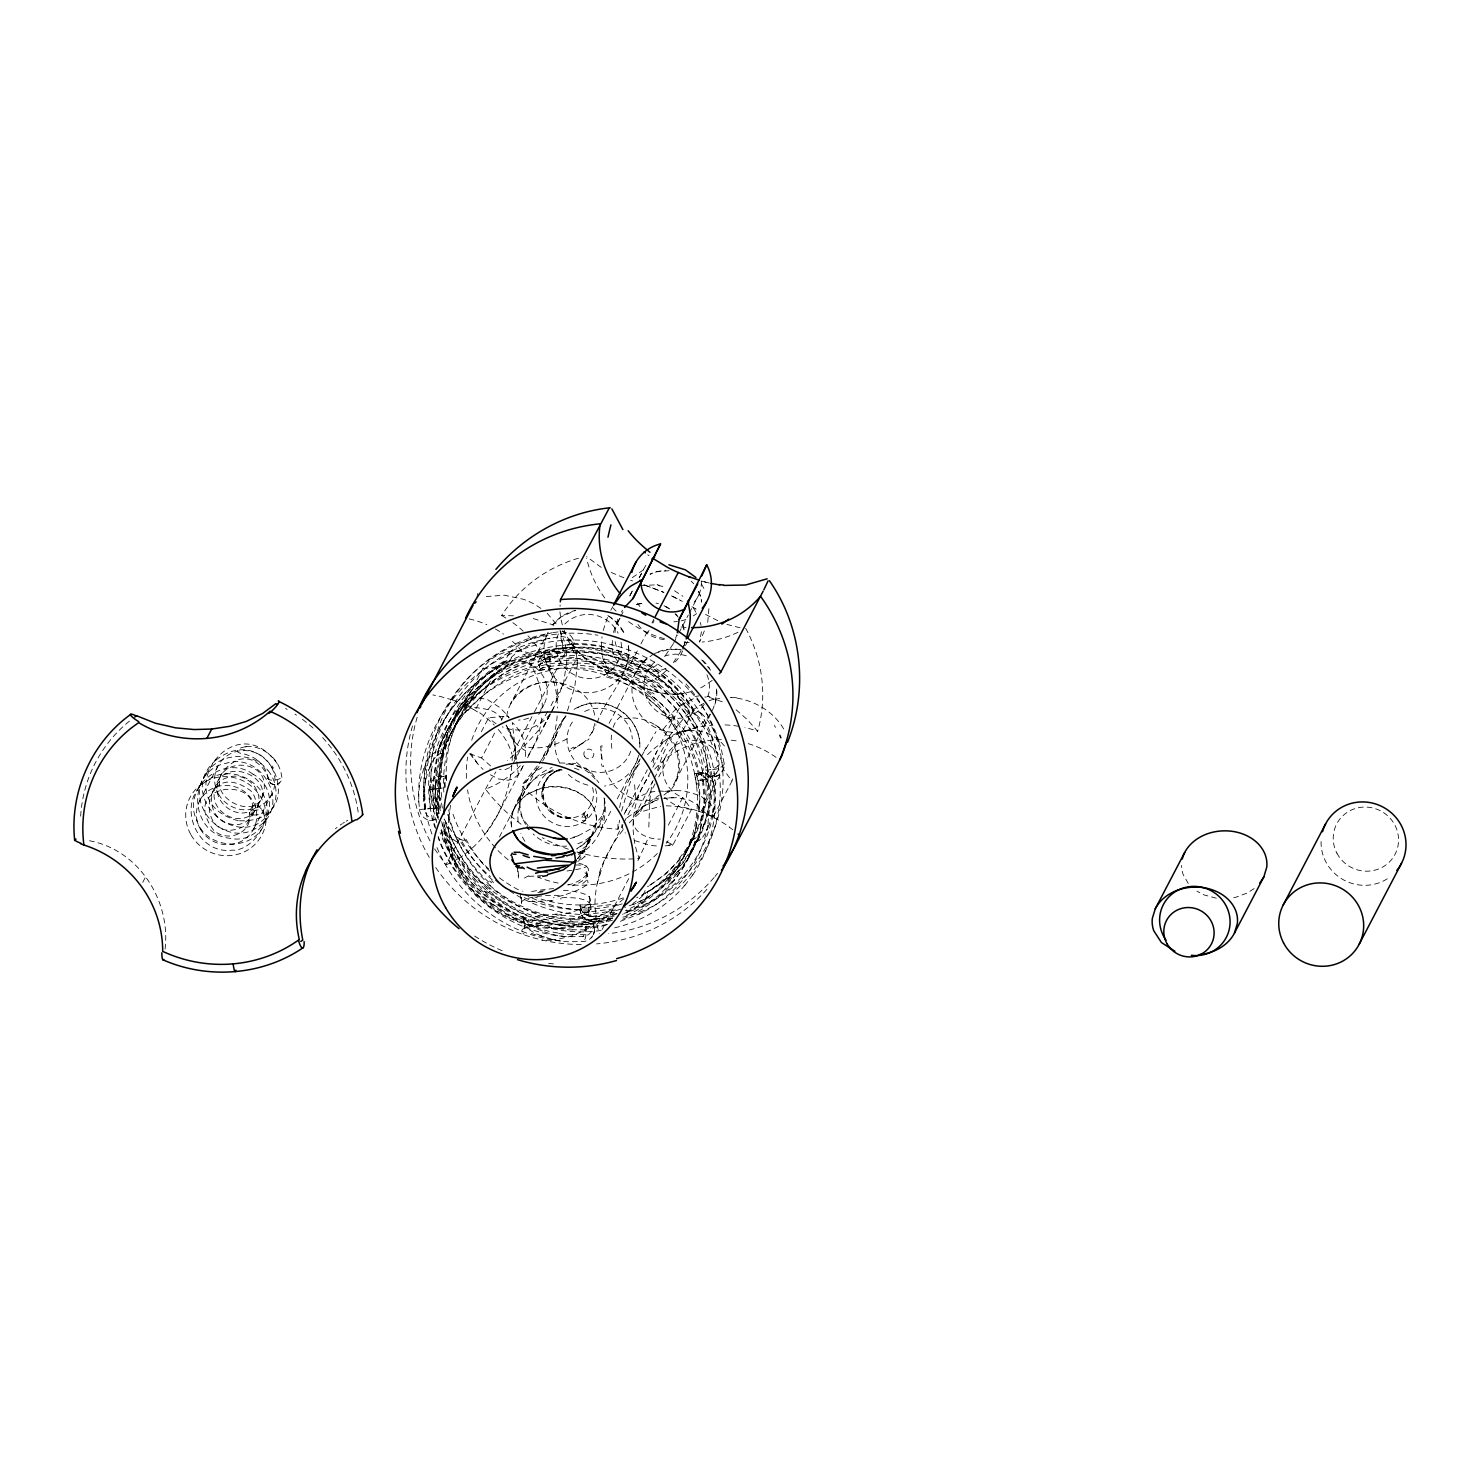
<?xml version="1.0" encoding="UTF-8"?>
<svg xmlns="http://www.w3.org/2000/svg" width="1480" height="1480" viewBox="0 0 1480 1480"><rect width="100%" height="100%" fill="white"/><g stroke="black" fill="none" stroke-linecap="round" stroke-linejoin="round"><path stroke-width="0.75" stroke-dasharray="5 3.75" d="M439.19 813.593L435.712 795.944L435.398 784.271M424.779 794.686L425.334 809.079L428.238 808.838M590.465 836.515L588.985 841.269M436.693 822.566L431.957 803.973L429.921 786.861M432.752 789.321L433.992 820.013A11.748 1.832 80 0 1 433.899 820.346M612.554 640.47C607.929 666.999 641.691 682.576 659.229 662.374M600.621 746.142L602.582 763.051M648.832 827.061L649.72 800.569L652.273 781.329M701.446 631.757L699.559 642.061L705.479 628.371M512.173 760.554L512.339 754.19L532.541 715.524M566.637 662.374L563.788 681.836L555.592 703.851M617.012 913.419C605.875 915.528 582.528 922.891 580.012 905.538A12.173 2.535 -6.7 0 0 588.06 907.351L612.591 904.428M699.134 804.972L695.748 827.69M165.057 949.142C171.033 899.785 137.474 848.04 86.895 840.326M673.604 797.516L663.817 798.349L677.045 797.627L689.18 800.07L697.154 804.602L701.483 810.688L713.157 816.997L713.138 809.486M436.23 770.618L435.194 793.391L437.729 815.887M433.214 781.033L438.117 754.153A142.672 142.413 66.9 0 1 462.704 705.609L464.406 703.407M511.821 765.66C509.712 789.136 501.461 812.168 487.493 831.205M538.572 662.559L538.739 661.449M539.534 667.184L539.701 666.111M593.443 926.351L593.443 922.762M594.405 930.976L593.388 934.639M436.545 819.865A12.173 11.785 27.6 0 1 424.446 809.042L423.872 794.705A89.392 86.543 27.6 0 1 425.648 780.071C435.379 646.557 622.137 596.292 694.212 710.4A6.623 6.42 27.6 0 1 697.357 711.177L700.91 713.416M430.588 779.831C439.116 652.07 622.173 602.878 690.18 712.676A2.812 2.72 27.6 0 0 689.125 713.009M434.158 819.587L435.194 819.772M594.868 723.424L592.481 731.657L587.615 738.798M708.087 823.805C708.143 809.375 718.244 774.891 695.045 773.411M506.66 716.302L507.548 711.529A40.681 34.151 -16.5 0 1 551.763 681.762M537.259 765.974L521.423 785.566A141.913 137.399 27.6 0 0 618.029 829.207L619.62 820.179M644.688 911.236C676.138 894.697 699.763 863.876 707.052 829.059M706.848 830.151L708.291 822.713M613.46 632.423L618.122 618.159M450.586 805.231L448.292 819.587L448.496 817.145L448.385 831.871L453.046 856.051L450.956 849.095L451.641 851.315M712.361 814L709.105 825.1M441.059 777.648L441.318 776.463M425.815 779.312L428.793 769.341M603.174 630.535L608.021 615.902M621.563 811.17L629.462 784.308L640.174 758.833M707.736 622.359L709.16 605.265M597.18 883.764L603.618 862.618L622.858 824.582M700.262 828.985L703.832 804.621A142.672 128.446 15.3 0 0 703.981 797.11L702.686 782.735M647.278 840.196L636.752 863.303M442.65 755.429L437.969 780.626A138.177 137.215 86.7 0 0 437.525 794.705M417.194 717.19C404.817 758.833 410.145 805.287 431.272 843.212M599.937 872.978L597.772 881.026A107.189 90.354 63.6 0 0 594.942 906.537L596.237 920.634A75.887 63.955 63.6 0 0 599.326 933.491M682.946 649.48L684.833 643.023M593.628 934.047L594.239 932.03M562.123 770.062A35.483 34.355 27.6 0 0 546.046 773.393C526.307 779.202 515.854 799.885 511.285 818.329A28.139 27.232 27.6 0 0 511.821 827.542M511.858 815.11C515.317 800.995 528.601 791.504 542.198 788.359A53.261 51.578 27.6 0 1 557.664 787.009C571.965 787.823 586.894 794.816 593.591 808.024M676.785 634.791L675.676 638.084M520.442 797.35L521.866 793.539L512.783 811.391M638.768 755.226L636.345 762.404L616.235 800.846M588.152 841.251L590.243 836.163M588.096 841.454L584.6 849.835L585.673 847.726M567.469 710.807L574.832 686.387L577.311 664.909M423.872 768.379L420.616 779.479A92.574 89.633 27.6 0 0 418.785 794.63L418.748 800.662M704.184 824.12L707.329 813.39A89.392 86.543 27.6 0 0 709.087 798.756L708.532 784.418A12.173 11.785 27.6 0 0 695.156 773.652A12.173 1.684 85 0 1 697.616 780.293L696.525 785.455L694.601 773.707M439.745 746.327L447.774 729.326M712.398 710.418L715.432 702.63L716.653 688.995M685 642.227L684.482 643.541M215.988 759.999C172.161 797.424 244.94 858.918 272.616 807.895M565.452 715.876L554.686 738.446L541.199 760.387M529.562 784.529C520.368 795.796 515.891 811.04 518.666 825.415M576.774 848.651C593.48 838.846 606.282 818.163 604.099 798.534M578.458 854.608C598.42 844.451 608.539 820.216 604.358 798.627M253.117 774.244C224.165 752.969 181.133 787.563 196.71 820.346C206.96 852.221 259.333 852.202 266.067 818.163C274.632 786.121 231.972 760.554 206.682 780.996C175.158 801.013 195.416 855.107 232.175 850.149C251.452 851.851 277.315 817.478 257.021 805.379C250.879 804.547 248.085 813.001 249.787 816.331C250.194 834.073 226.773 842.509 213.583 830.243C174.696 777.648 279.554 775.298 245.921 825.359C194.361 852.961 198.32 753.098 250.508 790.598C264.161 804.935 249.621 829.633 229.715 823.824C207.311 820.105 204.406 783.438 227.735 777.555C248.436 769.693 267.529 796.037 255.041 810.466C242.85 828.19 211.585 814.74 214.212 792.577C218.689 750.823 283.957 778.61 255.356 807.654C239.039 823.195 209.772 801.975 218.541 780.608C224.775 759.074 258.704 761.09 263.884 780.478C271.118 835.978 182.854 790.838 236.856 760.128C254.32 754.338 266.141 768.657 270.341 783.087C273.023 785.344 277.352 785.159 279.794 782.624M272.505 808.135C278.721 796.074 276.557 780.626 267.861 770.34M435.805 783.087L436.341 781.958M673.215 643.911L663.928 657.768M689.051 856.865L683.205 867.484M696.932 841.805L699.855 836.126M691.641 851.925L694.564 846.283M591.834 732.952L596.052 724.812M597.106 722.777C605.745 697.006 631.997 674.491 628.13 645.484M449.05 736.966L452.269 730.805M629.999 595.478L633.088 589.558M639.286 577.699L642.376 571.779L639.193 577.866M619.713 618.474L617.66 622.433L620.009 618.621M620.731 616.494L623.82 610.574M687.442 849.798L683.612 857.16L694.101 837.107M689.014 846.819L692.732 839.678M142.746 882.339L145.799 876.493M199.467 801.272L217.69 766.418M253.691 828.837L271.913 793.983M501.96 719.668C493.58 705.368 477.263 710.567 465.312 704.406L464.091 704.517L482.905 668.516A40.552 39.257 27.6 0 1 536.26 656.213A40.552 39.257 27.6 0 1 553.538 708.051A40.552 39.257 27.6 0 1 502.349 726.846M449.476 736.115L460.058 715.876M475.913 708.735L497.558 667.258A30.414 29.452 27.6 0 1 538.073 669.719A30.414 29.452 27.6 0 1 540.681 709.475M481.333 731.749L488.659 717.745L503.311 716.487A30.414 29.452 27.6 0 0 506.512 717.948M490.602 765.918L481.592 758.001L496.059 730.325M501.239 720.446L503.311 716.487M434.584 848.891L445.906 864.894L488.585 783.346L495.93 771.82M534.391 712.01L566.192 651.163A45.492 26.844 -87.7 0 0 564.01 640.711M513.43 762.922L537.702 716.524M538.757 714.507L544.029 704.424M556.739 696.654L576.904 658.082A18.63 5.495 87.1 0 0 575.923 652.625L574.61 647.962M523.365 765.512L497.668 814.759L485.791 833.443M527.62 757.668L550.912 713.12M499.426 836.977L514.226 808.635M522.44 796.018L538.313 765.66M539.368 763.625L558.404 727.198L566.063 716.043M545.787 755.522L557.054 733.988M629.703 595.996L632.866 589.965M637.27 650.96L624.412 675.565L602.638 668.904M640.951 643.929L648.296 629.87M651.977 622.84L653.809 619.324M647.796 632.774L649.054 630.351M652.846 623.135L654.105 620.712M609.131 723.332L636.456 671.087L641.154 663.965L652.606 654.604M673.548 643.208L677.766 635.142M678.821 633.126L688.293 614.995M689.347 612.979L698.837 594.849M682.336 648.332L685.481 642.32M587.245 844.803L594.775 829.836L596.329 823.361A28.139 27.232 27.6 0 0 594.886 811.096C589.706 795.704 573.019 787.397 557.627 786.546A53.261 51.578 27.6 0 0 542.143 787.897L527.195 794.168L516.021 805.009M578.587 861.341L584.97 849.15M587.764 843.785L593.388 833.055L586.654 842.083L576.83 849.113M600.362 831.205L611.999 808.95M629.389 779.276L639.471 759.999M660.746 743.626L680.893 705.072L693.732 698.597M625.096 812.317L647.334 769.804M651.552 761.719L656.843 751.6M623.913 822.584L651.848 769.156M652.865 767.213L669.977 735.227L685.518 716.08M653.18 780.478L635.179 814.925C627.113 830.373 647.722 839.993 660.432 839.049M654.252 778.462L665.889 756.169M655.029 783.882L640.341 812.002L660.691 806.193M658.711 776.852L694.194 708.976M710.289 714.415L673.659 784.437C691.808 752.562 657.12 710.178 622.525 719.169M602.101 929.588L629.315 877.51M668.276 825.211L682.743 797.535A30.414 29.452 27.6 0 1 663.502 762.866A30.414 29.452 27.6 0 1 695.452 740.444A30.414 29.452 27.6 0 1 723.184 769.156L731.971 781.015L713.157 816.997M704.905 745.606L710.308 767.584L707.921 772.172L707.107 765.216L705.683 768.065L700.429 746.808M665.149 845.802L672.716 845.376L691.53 809.375L682.743 797.535M701.483 810.688L723.184 769.156M452.917 719.428L448.07 728.678L450.031 724.941M457.561 720.686L455.6 724.386L460.687 714.859M548.192 632.163L510.582 703.796C528.286 668.516 590.576 678.136 594.997 717.578M549.876 714.84L542.494 728.734L553.76 707.477L550.856 712.99M685.481 645.595L687.59 641.58M688.737 857.327L691.715 851.703M450.438 734.265L455.396 724.978M641.395 756.373L656.01 731.657M456.599 712.528L458.856 708.273L453.361 718.559M610.778 610.241L612.85 606.578M680.911 651.126L673.215 662.929M601.824 816.312L592.296 828.134L577.94 835.904A35.483 34.355 27.6 0 1 570.115 838.494M644.115 751.137L646.224 747.308M591.482 835.756L596.274 822.899A28.139 27.232 27.6 0 0 594.849 810.633M692.696 874.957C709.679 850.427 717.338 819.827 714.47 790.154C715.192 781.718 709.272 771.135 699.837 772.708A12.284 1.702 85 0 1 702.241 779.831C702.279 786.232 705.387 774.003 705.368 780.219M206.312 773.393C182.299 805.157 226.903 850.593 258.76 826.395C291.394 804.88 262.034 751.526 226.126 763.292C186.073 770.47 189.44 833.906 229.233 838.18C265.845 846.726 285.881 791.874 253.025 774.17M621.434 612.054L622.562 610.297M464.091 704.517L470.011 699.023A133.829 45.843 78.9 0 1 475.765 697.413L487.142 699.411L499.167 707.088A131.665 45.103 78.9 0 1 506.715 714.859L509.12 717.948L505.92 713.934M206.238 773.504C219.207 752.284 252.914 750.749 267.973 770.451M614.663 927.831C641.987 921.411 667.351 906.371 685.314 884.707M684.63 885.595L693.38 874.07M511.47 657.897L509.675 660.727A6.401 6.198 27.6 0 0 508.954 663.725A2.812 2.72 27.6 0 0 509.398 664.76M642.672 895.067L644.466 892.255A6.401 6.198 27.6 0 0 645.169 889.832M471.695 698.338L473.36 696.248M467.976 695.471L469.697 693.288M580.067 855.921L577.811 858.622M552.854 624.93L561.124 616.864L575.461 610.445A42.754 41.403 27.6 0 0 552.725 624.764L530.932 617.808M717.523 873.348L714.988 876.456M468.069 706.367L466.404 708.457A138.177 137.973 72.6 0 0 442.742 755.466M509.509 653.198L507.27 656.602A6.623 6.42 27.6 0 0 506.53 659.692M465.183 711.899L466.885 709.827M644.633 899.785L646.871 896.38A6.623 6.42 27.6 0 0 647.63 893.291M679.82 859.602L665.963 873.829L649.128 885.78M674.621 869.611L673.104 871.461M683.63 862.359L666.796 879.231L647.167 892.2A2.923 2.831 27.6 0 1 647.519 893.273M678.34 872.479L676.767 874.403M538.812 730.084L525.659 744.533L507.455 760.702M463.277 706.811L461.519 708.938A142.672 142.413 -11.1 0 0 437.599 752.21A136.493 132.146 27.6 0 1 538.665 665.797M472.175 699.707L470.474 701.779A138.177 137.973 -16.8 0 0 439.8 797.998M675.509 866.855L673.937 868.668A138.177 125.374 48.8 0 1 643.06 894.438M670.218 876.974L668.646 878.787M679.154 869.815L677.526 871.683M673.863 879.934L672.235 881.803M714.1 877.492C687.608 908.572 649.128 929.329 608.465 933.658M522.791 766.474A40.552 39.257 27.6 0 1 518.315 774.614L513.449 778.554A133.829 45.843 78.9 0 1 507.696 780.182L498.224 778.887L488.234 773.596M511.618 765.715L510.6 766.788M577.57 858.807L584.101 849.742L584.97 857.068M699.985 772.542L699.744 772.819A12.598 12.191 27.6 0 1 713.601 783.975L714.193 798.83A92.574 89.633 27.6 0 1 712.361 814M666.444 718.299L678.265 707.015A17.853 4.829 -38.7 0 1 680.893 705.072M541.033 656.491L542.827 654.641M716.394 773.06C710.733 780.312 704.943 777.5 705.904 769.674M591.057 937.932L591.945 936.97M623.727 898.823L608.188 911.81L585.729 922.632L586.654 922.336M432.012 754.578L433.474 753.32A6.179 5.994 27.6 0 1 437.562 751.859M436.656 756.04L438.062 754.818M696.322 837.44L694.916 838.642M700.965 838.883L699.504 840.141M586.135 740.296L582.102 743.7M667.795 791.966L663.521 795.426M632.312 577.644L644.041 569.43M543.659 659.543C606.541 642.394 679.487 681.466 704.665 741.406C736.06 807.192 696.266 893.088 625.596 911.199M335.424 828.726L337.014 827.45M215.932 760.054C272.468 716.635 311.614 824.712 238.206 820.716M712.25 680.375L702.778 686.739A107.189 72.261 -79.5 0 1 699.522 688.404M719.336 774.78L713.193 777.055A12.598 12.191 27.6 0 0 724.183 763.736L721.223 748.64L716.209 734.931M551.744 813.057A25.29 24.716 3.8 0 1 541.976 796.221L542.864 795.555M583.564 742.553L573.426 749.213M1254.097 888.611L1247.252 893.014L1235.837 897.232A53.261 51.578 27.6 0 1 1231.97 898.009M509.527 767.676L505.032 769.637L499.408 769.619M627.224 817.626L659.322 795.112M672.716 845.376L671.976 844.377L666.537 845.691M712.417 816.016L713.601 815.184M539.96 664.705L539.034 665.352A11.748 2.294 -11.8 0 0 538.812 665.556M340.271 825.045L341.936 823.898M582.861 850.297L579.864 852.221M342.768 823.343L344.452 822.27M588.688 928.182L572.649 935.823L554.574 939.985M509.046 663.725C459.263 691.715 430.773 752.007 440.578 808.302M346.154 821.252L347.893 820.272M648.591 886.095L647.5 886.724M601.435 646.927L602.915 658.896L651.792 680.985L660.876 675.25A131.665 89.928 23.5 0 0 667.535 669.349M545.01 653.235C603.673 640.859 668.423 670.385 699.781 721.241C748.196 791.818 706.33 900.469 621.526 917.434M620.416 921.3L639.73 913.771M638.861 914.215L645.576 910.792M570.891 750.49L569.874 750.952M277.981 783.845L277.278 784.141M658.822 798.09L645.058 801.124L631.812 798.701M531.024 638.75L552.207 632.682M532.615 643.504L548.173 638.583M437.229 776.834L438.302 776.445M442.058 776.834L443.094 776.445M712.028 776.186L710.308 767.584M716.857 776.168L715.913 776.501M713.193 777.055L711.196 776.482M654.382 653.476L669.571 649.221L681.392 650.016M656.195 800.18L643.282 806.378L635.179 814.925L643.282 806.378L658.23 799.588M567.746 885.003C578.532 883.264 601.601 868.668 578.828 863.247M537.481 656.362L563.344 650.923L560.754 636.678L548.618 638.49M612.48 917.952L593.98 921.3A12.598 12.191 27.6 0 1 580.123 910.145C582.047 925.87 602.046 921.263 613.035 919.21M560.865 927.535C573.37 926.776 586.598 923.243 598.641 918.433M486.199 596.57L504.199 595.182L523.55 599.308A154.808 99.29 -81.3 0 1 540.94 608.484M545.324 634.087C458.467 651.607 401.598 751.211 432.16 834.683M714.84 699.318L722.702 697.894M556.795 914.215L555.629 914.474M637.029 604.524L643.726 603.063M613.923 908.85L589.447 911.884L590.687 911.736M549.949 638.213C466.311 652.81 409.276 746.16 434.787 827.209M430.014 789.71L437.636 788.544M539.627 670.311L551.541 668.72M593.351 923.15L581.437 924.741M440.3 810.744C438.728 804.213 433.178 793.021 436.6 788.637M544.381 890.775L538.165 891.737M607.503 924.463C561.605 933.344 512.45 917.027 479.649 884.06M553.132 632.534L560.18 631.683A12.598 12.191 27.6 0 1 574.037 642.838M684.204 693.213C653.568 698.708 626.873 677.896 599.733 667.554L582.251 655.991L569.818 641.543M555.648 656.213L558.293 655.844M590.742 662.226L579.735 658.877A89.392 86.543 27.6 0 0 564.768 656.75L550.172 656.917A12.173 11.785 27.6 0 0 539.553 669.774A12.173 2.535 -6.7 0 1 550.338 666.315L563.455 664.964M568.69 660.191L549.727 661.782A12.284 2.571 -6.7 0 0 538.48 665.241A12.598 12.191 27.6 0 1 549.58 651.922L557.757 651.274M677.988 693.972L686.276 692.807M640.544 585.488L655.437 584.915L665.241 586.931M624.172 814.296A40.552 39.257 27.6 0 1 664.668 791.356L675.62 790.579A133.829 48.877 -29.9 0 1 685.591 791.319L700.096 795.593L709.919 803.14A131.665 48.081 -29.9 0 1 713.175 809.486M555.389 661.375L558.053 661.042M554.87 656.805L557.609 656.473M245.292 746.808L246.346 746.697M664.668 791.356L675.62 790.579M436.249 788.562L440.707 788.155L442.168 800.902M601.12 930.439C533.077 940.522 463.869 896.344 440.078 832.63M437.34 788.452L445.351 787.86A12.173 1.684 85 0 1 445.647 775.946A12.173 11.785 27.6 0 0 435.028 788.803L435.028 788.803M580.012 905.538A12.173 11.785 27.6 0 0 593.388 916.305L616.032 911.588A111.148 107.615 27.6 0 1 504.532 915.843A111.148 107.615 27.6 0 1 443.852 822.066M482.905 668.516L497.558 667.258M469.845 753.745L481.592 758.001M438.154 807.913L430.884 808.635M431.42 808.58L433.548 808.691M593.443 923.705A12.173 11.785 27.6 0 1 582.805 936.562L568.209 936.729A89.392 86.543 27.6 0 1 553.243 934.601L542.254 931.235M594.387 927.276L594.405 928.238A12.598 12.191 27.6 0 1 583.398 941.539L568.283 941.743A92.574 89.633 27.6 0 1 552.78 939.523L541.384 936.045M562.141 648.481L574.185 648M429.422 808.654L431.143 808.505M429.811 808.709L428.645 808.709M592.019 904.502L579.957 904.983M427.239 808.838L428.756 808.802M224.59 774.114L227.347 773.91M529.155 926.517L530.857 926.443M425.334 809.079L419.488 809.486L418.766 800.884M425.611 808.968L424.446 809.042M591.316 916.287L588.707 916.416M551.393 940.263L542.106 940.244M588.171 911.846L589.743 911.791M588.726 911.921L588.577 911.939A12.284 2.571 -6.7 0 1 580.012 910.145M572.945 921.966L585.396 921.855A12.173 4.181 87.8 0 1 582.805 936.562M588.577 911.902L588.577 911.939A12.395 4.348 87.9 0 0 593.998 921.448M585.821 921.948L583.194 922.022M560.125 925.24A142.672 131.794 56.7 0 0 567.969 926.091L586.024 926.424A12.858 4.496 87.9 0 1 586.024 934.731L572.409 934.601M585.284 917.378L582.769 917.452M585.377 929.903L572.242 929.755M555.037 651.607L564.712 651.737A92.574 89.633 27.6 0 1 580.197 653.938L591.593 657.435M666.185 805.786L680.893 806.637L697.931 810.763M589.207 907.296L588.134 907.332A12.173 4.181 87.8 0 0 593.388 916.305M578.495 558.219A141.913 137.399 27.6 0 0 501.591 615.569L514.318 615.81M419.377 809.486L419.488 809.486A12.598 12.191 27.6 0 0 433.233 820.641M669.071 570.707L656.324 571.817L650.016 574.221A35.483 34.355 27.6 0 1 665.797 570.559M560.938 924.168L563.214 924.223M704.776 697.024L706.33 697.08M560.791 912.679L561.864 912.698M560.254 898.786L561.327 898.823M730.158 697.58L731.601 697.616M571.428 764.291L572.501 764.327M551.874 927.572L549.876 927.461M429.848 789.229L429.959 789.247A12.598 12.191 27.6 0 1 440.966 775.927A12.284 1.702 85 0 0 440.726 788.155L440.837 789.506M551.744 681.855L561.586 683.168M564.546 936.452C507.807 931.882 456.746 890.942 438.117 837.458M560.698 940.984C506.216 935.36 457.19 897.121 436.582 846.634M702.463 772.875L703.611 773.078M697.783 773.707L698.893 773.892M430.514 820.586L429.514 820.42M560.106 925.389L534.539 919.284M709.272 697.376L725.2 702.778M559.625 920.708L535.741 914.88M740.074 627.779L726.921 624.412M737.207 698.172C756.576 701.298 775.279 713.046 784.567 730.639M557.849 932.974C503.477 924.334 456.395 882.469 440.67 829.762M558.219 928.163C503.385 919.376 456.543 875.531 443.353 821.659M1216.32 898.193L1204.276 894.993L1196.95 891.201M527.898 924.205L538.369 926.388M238.336 820.752C164.28 800.884 234.284 701.982 277.74 764.309M602.638 668.257L577.477 664.871A18.944 5.661 87.1 0 0 576.941 658.063M258.871 805.731L257.464 805.416M603.84 663.854L576.96 660.265A142.672 138.399 -22.6 0 0 568.69 660.024M709.309 583.046L701.021 580.937L706.053 582.288M532.911 925.351L533.651 925.555C496.207 917.545 465.183 892.255 452.399 853.96M452.418 699.91L439.56 696.285A75.887 40.737 0.1 0 0 432.826 694.952M643.782 584.804L645.021 585.248M644.281 584.989L656.658 589.484M632.534 580.918L630.628 580.234M645.668 585.47L663.965 592.462L657.509 589.817M623.876 577.774L610.463 572.168M717.8 620.675L704.924 614.107M601.657 668.461C588.226 662.263 576.349 652.458 568.709 639.693M671.495 595.848L682.391 601.398M666.5 841.713L671.976 844.377M672.623 596.385L680.652 600.473M552.706 624.782L553.835 625.356M460.909 839.604L457.986 837.754M634.606 840.585L649.868 845.265A133.829 48.877 -29.9 0 0 658.563 845.987M691.974 606.745L696.062 609.094L693.029 607.355L697.21 614.441M525.604 750.712C516.132 745.661 508.769 736.393 506.955 725.7M601.232 567.395L586.58 556.628M584.896 767.676L589.743 771.117M473.267 709.29L479.205 712.953M674.529 590.76L682.909 596.292M664.002 605.672L668.738 608.576M655.307 724.923L657.028 726.051A45.362 35.779 61.2 0 1 661.949 730.047M655.14 678.821L657.268 680.301M649.85 688.94L651.977 690.42M657.971 675.232L660.173 676.785M652.68 685.351L654.882 686.905M493.08 904.373L508.288 914.288L524.549 922.151A136.493 132.146 27.6 0 1 438.191 836.366M649.073 695.952L651.163 697.487M654.364 685.832L656.454 687.368M657.268 682.317L659.433 683.908M651.977 692.437L654.141 694.028M647.759 554.76L649.035 555.685M696.173 715.229L693.251 713.379A6.401 6.198 27.6 0 0 690.18 712.583M736.096 709.771L747.178 719.484L757.686 731.25A106.449 103.045 27.6 0 0 744.865 727.513M608.835 616.179L615.365 621.249L624.579 633.68A42.754 41.403 27.6 0 0 605.116 614.052M453.232 839.548L456.765 841.843A6.623 6.42 27.6 0 0 459.929 842.675A2.905 2.812 27.6 0 0 461.02 842.25A136.493 132.146 27.6 0 0 490.472 876.586M562.363 630.85L567.895 636.215M493.635 882.598L491.582 880.785M488.345 892.718L486.291 890.904M491.175 889.147L489.196 887.39M488.696 886.317L486.661 884.466M491.601 882.802L489.64 881.007M486.31 892.921L484.349 891.127M547.212 613.257L557.165 625.115M691.16 581.196L693.75 583.749M470.011 753.912L476.745 762.7A131.665 45.103 78.9 0 0 483.127 769.415M605.875 665.797L607.188 667.258M604.506 670.311L605.783 671.735M528.471 923.15L527.195 921.744A6.031 5.827 27.6 0 1 525.64 917.841M527.102 927.664L525.788 926.202A6.235 6.05 27.6 0 1 524.179 922.17M442.206 823.935C449.069 844.377 460.262 863.34 474.932 879.157M591.593 772.856L598.827 782.754M474.71 878.954L479.872 884.282M675.084 613.849L678.284 617.179M272.671 757.298L273.652 758.408A35.002 33.873 27.6 0 1 281.811 776.982A7.104 6.864 27.6 0 1 275.613 784.493A7.104 6.864 27.6 0 1 267.806 778.202A7.104 2.405 -7.8 0 0 274.114 780.09A7.104 2.405 -7.8 0 0 281.811 776.982M528.082 825.711L522.958 818.903A28.694 27.787 27.6 0 1 520.405 797.35M477.559 763.643L471.065 753.635M1188.274 883.505L1183.149 874.514A28.139 27.232 27.6 0 1 1181.54 865.393M273.541 768.157L272.024 765.974M710.678 670.274L700.836 658.785A42.754 41.403 27.6 0 1 709.679 668.423M701.446 584.063L705.627 591.556M708.495 777.037A12.173 11.785 27.6 0 0 719.114 764.18C712.787 716.024 677.155 674.103 632.423 656.417C537.721 613.275 417.952 694.009 423.798 798.275M550.172 656.917L550.338 666.315M453.158 858.456L440.3 826.913M559.94 630.018L564.102 640.637M711.399 736.356L717.245 753.524M573.001 639.138L573.426 640.211M573.149 643.874L573.555 644.91M580.974 909.035L580.641 908.202M581.14 913.826L580.752 912.846M437.747 817.626L432.937 804.343L430.07 790.172M719.058 741.905C695.563 663.54 601.398 621.174 525.678 648.185C461.094 668.461 415.214 734.487 418.803 802.049M603.6 766.696L603.285 765.678M449.643 813.963L448.644 809.949M682.761 625.171L684.426 631.793M700.355 622.47L701.002 625.337M437.137 816.091C423.521 756.095 452.954 689.699 506.623 659.692A2.905 2.812 27.6 0 0 506.974 660.783A136.493 132.146 27.6 0 0 441.539 775.89M437.932 817.534L436.452 808.006M702.168 779.535L702.223 779.793A12.395 5.199 -8.6 0 1 713.749 783.975M702.87 770.173L700.725 780.515M601.676 758.667L600.64 749.898M698.042 783.198L699.004 792.226M621.896 824.73L622.322 827.08A131.665 48.081 -29.9 0 0 625.356 833.111M705.997 770.322L705.997 770.248A12.173 5.014 -8.6 0 0 719.114 764.18M713.73 773.096L713.86 774.096M714.544 779.59L714.673 780.608M586.654 871.554L587.986 882.876M589.54 896.27L590.946 908.221M516.538 759.407L512.228 722.499A40.552 39.257 27.6 0 1 525.141 757.816M516.798 761.59L518.315 774.614M518.019 871.035L518.777 877.51A34.743 3.145 -5.7 0 0 518.518 877.696M521.09 897.195L521.755 902.948M523.384 916.86L524.716 928.33M520.35 893.809L521.478 903.485M465.146 702.963L465.312 704.406M517.186 866.577L518.5 877.973M523.087 917.249L524.438 928.848M438.802 798.275L438.543 795.519M438.21 808.487L437.396 794.705M438.265 809.042L438.672 814.037M440.3 800.643L440.096 797.979M430.255 808.58L429.718 794.649A142.228 141.562 85.2 0 1 430.458 779.812M707.551 769.6L707.94 777.074M446.387 780.404L446.202 775.909M423.891 801.864L423.854 800.514M423.835 800.292L423.817 798.515M1387.223 878.843A42.754 41.403 27.6 0 1 1342.286 879.157A42.754 41.403 27.6 0 1 1321.159 839.66M80.66 816.183A140.508 136.031 27.6 0 1 129.537 721.038M285.585 708.513A140.508 136.031 27.6 0 1 287.175 709.401M294.964 714.137A140.508 136.031 27.6 0 1 296.481 715.136M302.438 719.336A140.508 136.031 27.6 0 1 315 729.844M322.659 737.614A140.508 136.031 27.6 0 1 358.401 813.76M246.328 746.475A31.265 30.266 27.6 0 1 272.394 757.538M245.292 746.827A20.979 20.313 27.6 0 0 240.426 748.085L239.964 748.325A10.73 10.397 27.6 0 0 238.446 749.176C233.97 753.783 245.014 753.413 247.364 755.004A32.301 31.265 27.6 0 1 257.538 760.258M257.483 760.332A27.103 26.252 27.6 0 1 267.936 778.184M587.597 814.351A39.442 8.251 -6.7 0 1 581.437 818.625L584.304 813.149A7.992 1.665 -6.7 0 1 587.615 814.351A6.678 6.179 14.8 0 1 586.376 818.68M584.101 820.142A10.341 2.109 57.8 0 1 582.306 820.401M583.675 813.13A7.123 1.48 62.2 0 1 585.377 817.404M554.612 917.766A34.743 6.993 -13.7 0 1 523.568 916.823M535.038 916.823A34.743 3.2 -5.1 0 1 560.032 913.826M560.846 915.436A34.743 7.844 0.4 0 1 591.427 921.393M531.653 891.496A34.743 3.163 -5.5 0 1 553.576 888.574M522.644 891.182A34.743 5.032 -12.6 0 1 522.884 891.034M563.325 890.294A34.743 8.195 0.3 0 1 589.632 897.916M589.798 898.231A34.743 11.248 -7.9 0 1 556.905 915.251M551.781 900.358A34.743 3.127 -5.8 0 1 529.47 901.561M521.441 902.948A34.743 7.659 0.4 0 1 563.344 895.567M552.798 900.746A34.743 6.66 -13.7 0 1 550.875 901.154M586.395 884.966A34.743 7.049 -13.7 0 1 553.354 897.805M584.933 872.774A34.743 11.285 -7.5 0 1 582.121 883.819M524.457 878.084A34.743 11.285 -7.5 0 1 529.673 875.42M542.605 875.531A34.743 3.108 -6.4 0 1 525.899 876.382M540.552 876.734A34.743 5.495 -13 0 1 538.405 877.067M578.07 852.924A34.743 6.753 -13.7 0 1 568.227 865.319M575.812 865.005A34.743 3.163 -5.5 0 1 566.97 870.999M586.524 872.849A34.743 11.267 -7.8 0 1 586.228 873.626M587.079 873.496A34.743 11.193 -8.4 0 1 572.113 885.78M542.753 891.848A34.743 6.494 -13.6 0 1 536.315 892.755M524.863 928.404A31.265 7.345 19.5 0 1 530.192 927.072M580.826 852.554A27.509 5.643 -39.1 0 1 585.062 851.37M590.132 839.012A41.902 12.969 -10.4 0 1 582.88 848.41M586.727 847.004A22.441 2.091 -69.5 0 1 586.783 845.616M585.654 817.496A38.831 7.918 63.3 0 1 585.007 820.494M580.252 851.333A13.912 1.351 -40.3 0 1 579.809 852.202M572.686 854.645A17.668 1.758 -38.1 0 1 571.632 855.551M524.401 928.33A30.969 7.622 14.4 0 0 521.959 930.069A30.932 7.567 14.7 0 0 523.365 933.38M569.375 922.817A34.743 3.127 -6 0 1 537.074 925.685M563.51 923.594A34.743 9.25 -0.4 0 1 577.089 924.741M527.38 926.091A34.743 7.437 0.4 0 1 561.697 921.911M561.031 928.293A30.396 9.472 -1.8 0 1 551.3 928.274M549.598 927.646A29.619 6.253 -0.6 0 1 548.396 927.572M534.872 926.24A26.918 5.069 -0.1 0 1 538.757 925.389M531.172 926.424A25.234 4.125 20.3 0 1 532.467 926.202M524.087 934.269A28.657 7.308 10.9 0 1 522.995 933.307M544.548 936.988A28.434 7.715 8.4 0 1 530.58 933.103M554.519 939.338A43.808 26.048 -7 0 1 551.411 939.634M594.035 925.315A34.78 8.917 -21.3 0 1 590.261 928.053M599.696 920.542A34.244 7.123 -24 0 1 596.68 924.316M599.382 919.135A30.451 4.218 -30 0 1 598.586 920.56M598.79 918.322A13.875 1.665 -32.8 0 1 598.901 918.359M589.873 909.96A34.743 8.547 -13.4 0 1 566.84 921.43M590.927 909.053A34.743 11.285 -7.6 0 1 590.742 909.812M561.827 897.75A34.743 11.304 -6.9 0 1 589.502 909.072M446.368 780.071A131.794 127.595 27.6 0 1 635.475 663.04A131.794 127.595 27.6 0 1 650.072 885.022M623.339 897.861A131.794 127.595 27.6 0 1 534.724 896.936M518.426 889.795A131.794 127.595 27.6 0 1 499.278 877.751M488.807 869.056A131.794 127.595 27.6 0 1 451.844 810.596M438.321 819.457A131.794 127.595 27.6 0 1 529.859 672.457A131.794 127.595 27.6 0 1 688.866 754.319A131.794 127.595 27.6 0 1 622.507 914.288M612.757 918.1A131.794 127.595 27.6 0 1 440.207 827.246M592.555 787.527A25.345 24.531 27.6 0 1 574.888 817.367A25.345 24.531 27.6 0 1 543.993 799.293A25.345 24.531 27.6 0 1 561.512 769.378M570.929 817.996A25.345 24.531 27.6 0 1 559.662 769.822M471.732 740.167A111.518 107.966 27.6 0 1 627.687 681.133A111.518 107.966 27.6 0 1 666.222 843.323M657.342 853.479A111.518 107.966 27.6 0 1 568.005 884.577M558.201 883.098A111.518 107.966 27.6 0 1 537.277 876.882M508.214 859.825A111.518 107.966 27.6 0 1 467.569 789.876M466.422 778.277A111.518 107.966 27.6 0 1 467.625 757.038M595.496 788.766A30.544 29.582 27.6 0 1 576.293 825.155A30.544 29.582 27.6 0 1 538.11 806.508A30.544 29.582 27.6 0 1 554.87 768.934M574.37 768.176A30.544 29.582 27.6 0 1 580.086 770.47M541.976 796.221A25.29 24.716 2.8 0 1 547.619 777.721M570.725 817.996A25.549 24.994 2.7 0 1 551.966 813.223M547.785 777.5A25.549 24.938 1.8 0 1 560.106 769.693M444.611 787.897A12.155 2.683 86.2 0 1 445.924 775.927M697.616 780.293A12.173 5.014 -8.6 0 1 708.532 784.418M694.879 773.688A12.155 2.683 86.1 0 1 698.024 778.535M488.696 882.08A138.177 135.919 85 0 1 447.719 814.481M582.824 918.488A138.177 131.979 73.2 0 1 489.621 885.262M668.368 878.547A138.177 126.41 53.6 0 1 625.448 910.626M616.846 913.956A138.177 126.41 53.6 0 1 585.692 920.209M690.568 839.586A138.195 123.321 32.5 0 1 670.495 877.215M694.823 838.549A5.976 5.79 27.6 0 1 690.975 840.067M699.189 792.226A138.177 124.098 14.2 0 1 699.263 804.972M696.155 827.82A138.177 123.321 22.6 0 1 674.214 869.297M673.012 871.387A138.177 123.395 33.7 0 1 636.733 897.676M617.067 904.779A138.177 123.395 33.7 0 1 590.224 909.053M588.004 910.034A138.177 126.688 54.7 0 1 524.53 894.383M489.602 871.035A138.177 132.22 74 0 1 466.108 839.364M465.035 839.974A2.812 2.72 27.6 0 1 463.98 840.288A6.401 6.198 27.6 0 1 460.928 839.548M445.998 776.427A12.155 1.443 -89.9 0 1 446.109 776.075M457.653 838.087A59.256 57.369 27.6 0 1 444.037 818.348M703.943 824.046A44.604 43.179 27.6 0 1 696.562 837.625M584.082 922.706A12.155 1.517 -6 0 1 592.943 922.836M511.137 657.582A59.256 57.369 27.6 0 1 532.8 644.022M560.754 636.678A12.173 11.785 27.6 0 1 574.129 647.445M572.242 930.032A142.228 131.572 59.2 0 1 558.182 928.496M572.612 648.443A12.155 1.517 -5.9 0 1 562.937 650.183M473.008 700.41A138.177 135.919 -29.8 0 1 537.851 657.546M483.516 892.088A138.177 136.771 86.7 0 1 441.669 821.678M438.931 806.822A138.177 136.771 86.7 0 1 438.284 800.828M525.696 918.692A138.177 131.979 73.2 0 1 485.496 893.902M572.927 921.688A138.177 127.132 56.5 0 1 559.644 920.394M536.056 913.771A138.177 129.278 64.4 0 1 492.082 887.982M490.527 885.836A138.177 132.312 74.2 0 1 448.348 813.593M443.834 792.096A138.177 136.956 86.9 0 1 472.065 698.634M473.064 696.007A138.177 137.936 -20.4 0 1 509.194 664.428M573.981 648.259A12.155 2.683 -1.4 0 1 573.796 648.407M542.327 930.994A44.604 43.179 27.6 0 1 528.286 923.391M696.488 714.896A59.256 57.369 27.6 0 1 710.881 736.541M658.156 679.246A138.177 129.075 -8.5 0 1 689.846 712.583M654.641 689.403A138.177 125.374 6.4 0 1 699.134 747.197M558.293 663.688A138.177 129.315 -9.3 0 1 653.05 687.497M467.902 710.678A138.177 134.883 -27 0 1 555.592 662.985M442.058 753.764A138.195 137.973 -16.8 0 1 465.257 711.954M438.154 754.93A5.976 5.79 27.6 0 1 442.002 753.394M467.199 705.664A138.177 137.917 -21.6 0 1 555.5 655.307M557.979 653.087A138.177 134.606 -26.1 0 1 655.936 677.766M429.034 769.434A44.604 43.179 27.6 0 1 436.415 755.836M587.079 908.091A12.155 3.534 -7.3 0 1 579.957 905.409M539.645 669.885A12.155 3.534 -7.4 0 1 550.005 665.63M563.455 664.687A138.177 134.18 -24.8 0 1 577.496 664.594M603.026 666.888A138.177 132.016 -18.1 0 1 650.442 688.163M654.068 687.996A138.177 129.001 -8.2 0 1 703.296 770.1M705.405 772.468A138.177 124.394 12.1 0 1 678.821 858.696M649.11 699.763A138.177 124.468 11.5 0 1 699.245 778.24M606.523 676.989A138.177 129.222 -9 0 1 648.37 696.84M605.69 671.809A6.031 5.827 27.6 0 1 607.337 675.639M622.173 903.855A138.177 125.374 48.8 0 1 613.275 906.482M698.597 780.589A138.177 123.321 32.5 0 1 676.36 867.502M539.774 670.07A12.155 2.387 -11.8 0 1 539.96 669.866M643.005 895.4A59.256 57.369 27.6 0 1 632.774 903.522M590.649 662.466A44.604 43.179 27.6 0 1 604.71 670.088M553.502 963.887A172.328 166.852 27.6 0 1 546.601 963.055M502.146 950.715A172.328 166.852 27.6 0 1 473.286 935.193M604.043 797.979A42.68 41.329 27.6 0 1 575.627 844.47M566.692 846.116A42.68 41.329 27.6 0 1 533.115 833.962M525.604 824.36A42.68 41.329 27.6 0 1 545.288 766.085M560.051 762.995A42.68 41.329 27.6 0 1 596.921 781.403M577.922 835.885A52.744 51.078 27.6 0 1 569.634 837.902M546.046 773.393A52.744 51.078 27.6 0 1 562.548 770.729M511.766 827.08A28.139 27.232 27.6 0 1 511.229 817.866M682.632 650.885A35.483 34.355 27.6 0 1 674.177 662.799M665.982 668.257A35.483 34.355 27.6 0 1 614.977 640.063M614.922 632.663A35.483 34.355 27.6 0 1 619.547 618.807M636.252 604.821A35.483 34.355 27.6 0 1 643.467 602.878M655.991 603.1A35.483 34.355 27.6 0 1 658.452 603.673M665.519 606.393A35.483 34.355 27.6 0 1 669.866 609.002M675.601 613.941A35.483 34.355 27.6 0 1 677.266 615.846M682.447 624.412A35.483 34.355 27.6 0 1 684.056 629.13M685.055 641.395A35.483 34.355 27.6 0 1 684.704 643.818M567.524 639.693A69.005 21.146 87.6 0 1 573.555 652.125M557.165 715.913A106.449 103.045 27.6 0 1 542.587 761.127M539.016 766.529A106.449 103.045 27.6 0 1 521.423 785.566M501.591 615.569A106.449 103.045 27.6 0 1 507.326 618.973M512.876 622.71A106.449 103.045 27.6 0 1 523.217 631.202M527.971 635.882A106.449 103.045 27.6 0 1 557.423 708.051M745.661 628.26A141.913 137.399 27.6 0 1 757.686 731.25M659.71 585.858A188.848 2.942 31.3 0 1 657.101 584.304M737.965 632.33A106.449 103.045 27.6 0 1 702.168 642.043M689.199 642.413A106.449 103.045 27.6 0 1 682.835 642.024M664.465 638.731A106.449 103.045 27.6 0 1 627.279 620.657M616.124 611.111A106.449 103.045 27.6 0 1 613.127 608.058M604.802 598.068A106.449 103.045 27.6 0 1 586.635 558.367M663.318 729.252A100.103 30.525 -37.9 0 1 673.511 717.097M618.029 829.207A106.449 103.045 27.6 0 1 618.029 822.695M619.639 807.599A106.449 103.045 27.6 0 1 639.527 763.643M647.519 754.689A106.449 103.045 27.6 0 1 711.862 725.2M725.034 724.904A106.449 103.045 27.6 0 1 738.298 726.236M706.996 696.192A188.848 64.306 -48.5 0 1 709.845 696.618M695.341 696.507A74.999 23.532 -42.9 0 1 698.967 695.915M664.243 639.582A35.483 34.355 27.6 0 1 637.399 623.672M541.754 718.059A91.242 88.338 27.6 0 1 526.177 758.37M520.294 765.678A91.242 88.338 27.6 0 1 485.514 789.136A172.328 166.852 27.6 0 0 522.903 825.562M469.142 618.936A91.242 88.338 27.6 0 1 486.827 624.69M495.375 628.963A91.242 88.338 27.6 0 1 503.496 634.125M512.524 641.413A91.242 88.338 27.6 0 1 542.272 711.196M576.941 851.962A172.328 166.852 27.6 0 0 639.231 858.567A91.242 88.338 27.6 0 1 649.258 775.964M568.338 849.206A172.328 166.852 27.6 0 1 542.235 837.699M489.935 769.378A126.558 19.092 -25.2 0 1 490.046 768.879M553.261 701.206A152.681 100.029 -89 0 1 550.56 706.46M547.711 711.547A152.681 100.029 -89 0 1 537.185 727.106M566.285 651.126A45.492 27.047 -87.6 0 1 566.729 662.374M477.096 597.217A130.795 37.537 20.9 0 1 477.892 593.388M654.771 769.101A91.242 88.338 27.6 0 1 721.63 739.649M731.194 740.185A91.242 88.338 27.6 0 1 738.816 741.313M748.177 743.626A91.242 88.338 27.6 0 1 776.723 757.871M685.999 627.428A91.242 88.338 27.6 0 1 680.523 626.891M685.591 716.154A45.492 25.808 -44.2 0 1 703.814 703.407M657.509 770.285A144.356 91.279 -42.3 0 1 668.165 743.312M634.606 784.77A130.795 14.412 81.6 0 1 635.623 799.552M774.299 725.515A126.558 31.839 36 0 1 775.502 727.383M731.749 697.302A109.446 67.451 -49.8 0 1 737.336 697.913M709.087 700.762A54.372 31.691 -45.1 0 1 714.914 699.004M706.904 889.351A172.328 166.852 27.6 0 1 596.607 943.889M581.252 944.536A172.328 166.852 27.6 0 1 434.99 866.466M429.293 857.401A172.328 166.852 27.6 0 1 412.939 724.553M710.234 714.082A42.754 41.403 27.6 0 1 646.335 721.278A42.754 41.403 27.6 0 1 647.278 657.99M658.156 651.829A42.754 41.403 27.6 0 1 681.374 649.812M716.875 690.827A42.754 41.403 27.6 0 1 714.137 706.571M704.332 704.202A32.893 31.839 27.6 0 1 655.178 709.734A32.893 31.839 27.6 0 1 655.899 661.042M664.261 656.306A32.893 31.839 27.6 0 1 688.366 656.584M706.959 674.751A32.893 31.839 27.6 0 1 707.311 698.412M628.352 645.41A42.754 41.403 27.6 0 1 582.324 692.381A42.754 41.403 27.6 0 1 546.582 635.512M621.027 642.209A32.893 31.839 27.6 0 1 583.971 678.081A32.893 31.839 27.6 0 1 559.44 631.627M564.861 624.024A32.893 31.839 27.6 0 1 618.122 633.181M637.695 758.926A42.754 41.403 27.6 0 1 604.543 786.065M587.856 785.159A42.754 41.403 27.6 0 1 567.321 773.466M559.699 763.051A42.754 41.403 27.6 0 1 564.565 717.486M630.739 751.174A32.893 31.839 27.6 0 1 583.952 767.972A32.893 31.839 27.6 0 1 574.481 719.28M584.655 711.455A32.893 31.839 27.6 0 1 632.312 738.964M686.017 683.945A146.983 142.302 27.6 0 1 624.19 913.327M614.219 916.028A146.983 142.302 27.6 0 1 442.594 828.782M438.228 817.163A146.983 142.302 27.6 0 1 597.827 635.216M662.559 729.085A41.422 35.094 63.4 0 1 668.183 792.448M631.979 798.146A60.773 49.192 -79.3 0 1 603.896 766.529M602.249 766.696A36.926 19.388 86.5 0 1 601.472 763.939M601.898 747.418A36.926 15.115 70.4 0 1 601.935 745.346M611.851 748.362A60.773 32.578 58.7 0 1 611.481 735.116M613.127 727.383A60.773 32.578 58.7 0 1 620.823 716.487M581.455 743.737A14.56 2.738 -32.5 0 1 576.479 747.048M575.868 747.141A23.403 7.178 -32.7 0 1 573.962 748.232M573.722 747.123A33.263 13.968 -34.3 0 1 571.002 748.566M567.043 738.816A60.384 38.129 -40.6 0 1 527.805 747.178M589.04 738.779A33.744 15.096 -19.7 0 1 587.634 740.351M576.109 765.623A16.817 8.973 23.8 0 1 584.471 768.361M589.021 771.58A33.781 24.383 15.8 0 1 590.853 773.263M524.938 841.269A40.681 40.071 13.5 0 1 520.868 833.425M529.452 784.437A60.384 55.426 79 0 1 552.096 767.491M566.1 764.235A60.384 55.426 79 0 1 571.428 764.05M572.279 763.31A33.263 25.715 35.6 0 1 575.646 763.569M479.687 712.768A168.979 90.706 0.1 0 1 494.265 725.126M498.26 729.492A168.979 90.706 0.1 0 1 511.932 754.208M487.272 831.113A100.048 83.269 -17 0 1 458.634 858.585M458.467 858.4A75.887 63.159 -17 0 1 445.906 864.912M452.454 699.892A107.189 57.535 0.1 0 1 473.212 709.309M677.951 694.564A168.979 113.905 -79.5 0 1 624.579 675.195M570.022 641.358A100.048 69.542 -51.5 0 1 564.12 630.11M562.382 624.912A100.048 69.542 -51.5 0 1 559.94 611.795M560.069 606.449A75.887 52.744 -51.5 0 1 560.106 604.932M691.252 691.53A107.189 72.261 -79.5 0 1 684.204 693.14M599.437 872.701A168.979 142.431 63.6 0 1 623.302 829.614M629.315 822.825A168.979 142.431 63.6 0 1 640.581 812.335M697.987 810.985A100.048 52.651 49.5 0 1 729.418 827.024M729.399 827.209A75.887 39.942 49.5 0 1 732.785 829.762M587.615 912.661A12.358 3.645 -7.4 0 1 579.938 910.015M549.727 661.782A12.395 0.999 82.3 0 1 549.58 651.774M538.572 665.371A12.358 3.645 -7.5 0 1 549.469 661.061M694.212 710.4A2.905 2.812 27.6 0 0 693.121 710.733A136.493 132.146 27.6 0 0 574.092 643.393M424.631 794.686A146.835 146.131 81.1 0 1 425.555 779.331M724.331 763.736A12.414 5.199 -8.6 0 1 710.678 770.026M586.006 934.731A12.062 4.218 87.9 0 1 583.398 941.576M584.748 927.312A12.358 1.517 -6 0 1 593.85 927.35M572.409 934.879A146.835 136.16 58.5 0 1 557.831 933.307M560.162 631.535A12.414 0.999 82.3 0 1 562.881 646.316M572.464 643.856A12.358 1.517 -5.9 0 1 562.604 645.576M436.656 770.654A142.69 139.324 -25.1 0 1 563.14 648.684M439.967 788.341A12.358 2.756 86.2 0 1 441.243 775.779M699.448 772.745A12.358 2.738 86 0 1 702.612 777.832M695.415 841.251A136.493 132.146 27.6 0 1 620.25 920.264M606.301 924.945A136.493 132.146 27.6 0 1 594.312 927.664M435.731 828.449A136.493 132.146 27.6 0 1 433.807 820.586M608.428 671.31A136.493 132.146 27.6 0 1 699.171 772.893M441.318 776.408A11.748 1.388 -89.9 0 1 441.447 776.057M712.62 777.093A136.493 132.146 27.6 0 1 647.167 892.2M580.067 909.571A136.493 132.146 27.6 0 1 523.402 897.25M485.718 885.558A142.672 140.36 82.8 0 1 444.185 819.032M583.268 923.095A142.672 136.438 72.1 0 1 486.716 888.759M671.976 881.581A142.672 130.869 53.1 0 1 624.486 916.065M612.387 920.209A142.672 130.869 53.1 0 1 586.21 924.76M695.027 841.121A142.672 127.798 32.4 0 1 674.159 880.156M699.411 840.048A6.179 5.994 27.6 0 1 695.434 841.621M700.669 829.115A142.672 127.798 22.7 0 1 677.933 872.183M676.674 874.329A142.672 127.854 33.6 0 1 624.671 907.388M615.68 909.941A142.672 127.854 33.6 0 1 590.871 913.66M588.541 914.603A142.672 131.147 54.2 0 1 495.43 880.285M492.285 879.934A142.672 136.66 72.7 0 1 462.093 841.639M607.984 672.641A142.672 133.681 -8.2 0 1 651.274 693.324M607.096 667.351A6.235 6.05 27.6 0 1 608.798 671.31M534.854 918.174A142.672 133.737 63.6 0 1 489.233 891.571M487.623 889.332A142.672 136.752 73 0 1 445.517 821.16M442.391 808.062A142.672 136.752 73 0 1 440.837 798.072M439.43 795.445A142.672 141.396 83.7 0 1 468.328 695.73M469.401 693.066A142.672 142.376 -14.8 0 1 506.771 660.432M573.87 643.671A11.748 2.59 -1.4 0 1 573.685 643.818M492.544 905.149A142.579 138.787 79.1 0 1 452.029 859.085M432.826 789.321A142.672 141.766 82.7 0 1 433.289 781.052M463.555 702.741A142.672 142.358 -16.1 0 1 554.87 650.719M557.442 648.554A142.672 139.065 -24.4 0 1 658.785 674.177M661.061 675.731A142.672 133.533 -7.7 0 1 693.843 710.308M657.657 685.924A142.672 129.852 6.8 0 1 703.611 745.994M557.849 659.062A142.672 133.774 -8.5 0 1 655.955 683.982M464.276 707.644A142.672 139.324 -25.1 0 1 555.055 658.434M710.03 772.061A142.672 128.853 12.4 0 1 682.558 861.582M677.415 871.591A142.672 129.852 48.4 0 1 632.774 904.761M620.786 909.164A142.672 129.852 48.4 0 1 614.607 910.903M703.296 780.274A142.672 127.779 32.4 0 1 680.005 870.443M652.107 696.285A142.672 128.945 11.8 0 1 703.888 777.832M604.21 662.485A142.672 136.475 -17 0 1 653.291 684.574M656.954 684.5A142.672 133.44 -7.4 0 1 707.958 769.6M591.519 657.675A46.194 44.733 27.6 0 1 606.06 665.556M424.131 768.453A46.194 44.733 27.6 0 1 431.772 754.375M541.458 935.786A46.194 44.733 27.6 0 1 526.917 927.904M708.865 825.008A46.194 44.733 27.6 0 1 701.206 839.086M644.947 900.081A62.252 60.273 27.6 0 1 623.616 913.512M701.206 713.12A62.252 60.273 27.6 0 1 715.728 735.098M509.213 652.902A62.252 60.273 27.6 0 1 531.209 639.231M452.936 839.845A62.252 60.273 27.6 0 1 442.113 825.673M496.077 723.646A40.552 39.257 27.6 0 1 488.659 717.745M528.582 718.115A30.414 29.452 27.6 0 1 518.426 720.076M696.581 613.608A40.552 39.257 27.6 0 1 693.269 615.902M685.924 619.473A40.552 39.257 27.6 0 1 673.863 621.822M639.915 606.504A40.552 39.257 27.6 0 1 637.491 603.192M701.279 581.307A30.414 29.452 27.6 0 1 692.455 603.859M643.412 569.8A30.414 29.452 27.6 0 1 647.851 562.826M651.792 680.985A40.552 39.257 27.6 0 1 602.915 658.896M601.398 646.927A133.829 91.409 23.5 0 1 602.064 636.788M691.53 809.375A40.552 39.257 27.6 0 1 664.742 797.332M653.18 763.088A40.552 39.257 27.6 0 1 683.242 731.324A40.552 39.257 27.6 0 1 725.366 747.234M732.489 778.776A40.552 39.257 27.6 0 1 731.971 781.015M515.521 753.227L514.448 760.387C517.667 748.103 512.857 735.283 506.123 725.052L513.079 739.02L515.521 753.227M543.659 785.973L542.346 791.005L545.066 781.699L543.659 785.973M549.876 656.732L547.877 657.157L550.005 656.695M581.77 705.627L574 709.383A42.754 41.403 27.6 0 1 618.122 708.976A42.754 41.403 27.6 0 1 639.823 747.252C641.395 718.059 608.872 695.045 581.77 705.627M590.668 916.546L592.814 916.601L590.668 916.546M700.336 595.904L697.727 589.651A35.483 34.355 27.6 0 1 701.668 602.12L700.336 595.904M263.865 814L263.551 811.244L263.865 814M1336.902 853.165A32.893 31.839 27.6 0 0 1393.439 857.068A32.893 31.839 27.6 0 0 1367.317 807.137A32.893 31.839 27.6 0 0 1336.902 853.165M191.013 834.868A40.552 39.257 27.6 0 0 260.776 837.014A40.552 39.257 27.6 0 0 226.181 776.667A40.552 39.257 27.6 0 0 191.013 834.868M218.578 794.205A30.414 29.452 27.6 0 0 270.896 795.815A30.414 29.452 27.6 0 0 244.94 750.563A30.414 29.452 27.6 0 0 218.578 794.205M200.355 829.077A30.414 29.452 27.6 0 0 252.673 830.687A30.414 29.452 27.6 0 0 226.718 785.418A30.414 29.452 27.6 0 0 200.355 829.077M253.339 814.999A7.104 2.405 -7.8 0 0 263.625 811.502A7.104 2.405 -7.8 0 0 252.821 810.874A7.104 2.405 -7.8 0 0 253.339 814.999M584.471 756.336A5.069 4.902 27.6 0 0 593.184 756.595A5.069 4.902 27.6 0 0 588.855 749.065A5.069 4.902 27.6 0 0 584.471 756.336"/><path stroke-width="1.5" d="M677.341 632.774L679.154 619.417L706.719 564.768A40.552 39.257 27.6 0 1 702.241 608.225M786.953 741.351L781.884 755.725L734.154 847.985L724.553 863.839M510.97 855.329L512.284 853.202M1182.28 859.01C1185.758 844.913 1199.022 835.404 1212.638 832.26A53.261 51.578 27.6 0 1 1228.104 830.928C1243.422 831.741 1259.739 839.937 1265.326 854.996A28.139 27.232 27.6 0 1 1266.751 867.262L1263.809 876.974L1234.413 933.196C1228.899 943.87 1217.892 950.752 1206.441 953.471A53.261 51.578 27.6 0 1 1198.782 954.711M686.202 638.953L689.31 626.669A133.829 91.409 23.5 0 0 690.272 614.441L687.96 600.862M787.527 742.294C808.524 689.773 801.994 627.132 769.397 580.697M768.028 580.937L763.865 589.78M420.283 707.792L420.838 706.238M421.43 704.684L473.045 605.32M1184.666 852.535L1155.27 908.776L1152.31 918.47A28.139 27.232 27.6 0 0 1153.753 930.735L1161.411 942.52L1174.861 951.233M1234.413 933.196L1237.354 923.502A28.139 27.232 27.6 0 0 1235.93 911.218C1230.342 896.177 1214.026 887.963 1198.708 887.149A53.261 51.578 27.6 0 0 1183.223 888.5C1171.772 891.219 1160.783 898.082 1155.27 908.776M455.026 791.43L456.95 787.009L452.677 796.555L456.765 787.841L454.12 792.873M312.447 857.919C299.904 883.135 297.258 912.624 302.789 940.077A140.508 136.031 27.6 0 1 300.755 941.465M624.579 607.448L632.959 598.549L660.543 543.918A40.552 39.257 27.6 0 0 631.868 572.427M632.959 598.549L660.543 543.918M701.687 576.016L706.719 564.768M763.125 591.186L720.89 671.994A75.887 51.152 -79.5 0 1 719.354 673.733M206.849 738.39L211.714 729.048L229.826 726.292L246.291 721.408L262.682 713.416L275.854 703.648L277.5 704.406M305.509 871.572L310.393 862.23M560.291 601.879A75.887 52.744 -51.5 0 1 560.532 599.567L608.946 508.565M613.571 604.932L635.993 562.067M655.344 616.402L678.265 572.538A45.492 11.655 24.5 0 1 668.054 567.673L652.995 558.46M679.154 619.417L697.765 583.823M687.59 638.305L706.478 602.175M633.237 887.871L635.864 882.82L630.924 891.09L636.382 882.173L633.81 886.243M1283.234 904.928L1325.562 823.953M1359.177 944.259L1401.505 863.284M312.983 856.865L314.093 854.793M314.648 853.757L315.24 852.758M1263.809 876.974L1259.72 883.153M315.814 851.759L317.016 849.798M613.96 604.784L620.731 595.682A131.665 89.928 23.5 0 1 630.776 586.099L641.728 579.901M723.054 866.004L723.812 864.912M495.893 569.393C524.494 535.427 565.896 512.357 610.223 507.751M474.766 603.248L476.098 601.898M576.404 860.139L563.307 869.889L547.692 874.495M130.924 714.248C91.427 742.461 69.505 792.374 74.684 840.548M134.773 717.005L136.567 715.728L155.456 723.239L175.658 727.864L194.287 729.548L211.714 729.048M303.086 947.736C262.515 975.505 207.885 979.594 163.096 959.873M355.496 819.846L351.963 821.788A111.518 107.966 27.6 0 0 299.312 939.523A135.846 131.517 27.6 0 1 162.689 951.363A111.518 107.966 27.6 0 0 83.916 845.006L83.731 843.637A135.846 131.517 27.6 0 1 131.646 727.735L138.621 722.647A111.518 107.966 27.6 0 0 270.063 711.251L278.055 715.062A135.846 131.517 27.6 0 1 351.796 820.309L351.815 820.494M575.239 852.98L566.655 855.921M573.056 850.39L565.36 852.869A53.261 51.578 27.6 0 1 549.894 854.219L533.78 850.63L520.331 841.917M573.112 850.852L565.416 853.331A53.261 51.578 27.6 0 1 549.949 854.682C535.464 853.904 520.479 846.708 513.967 833.203M514.134 863.932L544.529 860.139L574.777 862.248M514.078 852.221L519.499 852.332M616.494 960.539C584.267 969.714 549.543 969.363 517.482 959.669M563.806 856.643L555.962 857.993M767.158 578.81L745.587 585.026L724.035 585.433M560.55 599.567C621.841 594.35 684.167 622.71 720.89 671.994M518.685 867.41A5.624 2.035 32.1 0 0 522.403 867.317L524.309 868.723M522.348 867.373L521.274 867.354M515.798 866.448L518.315 866.466L516.354 865.208M545.676 858.252L533.651 856.365M719.854 584.952L710.881 583.398M668.942 564.787L685.407 569.837L695.877 577.477M567.377 838.957A35.483 34.355 27.6 0 1 553.576 838.013L539.553 833.795L529.711 827.283M519.758 852.388L528.175 854.885M688.588 576.812L690.291 577.441M639.878 580.382L641.229 580.993M687.423 601.861L688.755 602.471M278.776 701.428C323.288 722.203 356.421 765.882 362.767 814.777M644.17 551.985L645.336 552.891M459.041 928.682C428.738 904.151 406.963 869.389 398.49 831.298M517.852 839.604L512.727 830.613M622.895 529.6L611.851 508.861M512.691 861.323L511.803 859.788M83.898 844.913L83.916 845.006A11.618 1.61 17.5 0 1 80.512 843.693M517.445 865.985L517.686 868.149M1322.528 831.741A42.754 41.403 27.6 0 1 1382.653 806.896A42.754 41.403 27.6 0 1 1396.805 870.407M1166.036 940.17A35.483 34.355 27.6 0 1 1181.891 888.481A35.483 34.355 27.6 0 1 1229.751 917.138A35.483 34.355 27.6 0 1 1191.326 955.303M304.121 941.613A10.323 2.794 79.7 0 1 302.382 947.995A10.323 2.794 79.7 0 1 298.553 940.355M235.82 970.14A10.138 1.406 85 0 1 233.156 963.869M278.221 701.002A10.323 2.017 -44.6 0 1 277.204 705.091A10.323 2.017 -44.6 0 1 268.861 713.471M138.843 721.74A10.323 1.906 31.7 0 1 130.536 714.896A10.323 1.906 31.7 0 1 136.937 716.283M163.799 959.41A10.323 1.794 -86.8 0 1 161.82 952.806M362.415 813.963A10.083 2.054 -30.1 0 1 356.606 819.902M81.085 843.323A10.083 1.758 16.9 0 1 76.017 839.16M535.538 873.274A34.743 11.285 -7.5 0 1 559.551 869.038M547.193 875.513A34.743 5.495 -13 0 1 542.716 876.364M565.231 866.355A34.743 6.753 -13.7 0 1 549.099 870.777M537.37 868.057A34.743 3.163 -5.5 0 1 568.32 865.208M547.692 872.127A32.745 18.796 -2.6 0 1 527.12 867.095M565.767 855.218A28.638 9.62 -8.9 0 1 563.14 855.847M555.611 855.44A49.562 37.389 -4 0 1 551.596 855.736M551.67 858.77A51.819 45.51 -4.1 0 1 545.62 858.678M529.433 857.568A27.214 6.827 8.2 0 1 523.069 855.329M513.338 854.274A89.725 20.461 43.2 0 1 515.984 854.274M513.486 861.138A27.824 6.512 49.4 0 1 511.913 856.254M513.338 862.045A12.58 4.366 35.4 0 1 512.857 861.379M516.594 865.097A9.472 3.515 33.9 0 1 513.579 862.082M517.741 867.983A34.743 3.534 -9.8 0 1 519.628 865.8M443.796 814.389A111.148 107.615 27.6 0 1 602.841 724.386A111.148 107.615 27.6 0 1 624.042 906.038M400.451 833.203A172.328 166.852 27.6 0 1 522.052 633.348A172.328 166.852 27.6 0 1 730.99 754.596A172.328 166.852 27.6 0 1 616.642 958.652M565.175 838.42A52.744 51.078 27.6 0 1 553.576 837.995M529.008 829.41A42.68 41.329 27.6 0 1 527.213 826.95M465.571 618.233A172.328 166.852 27.6 0 1 600.14 523.809A91.242 88.338 27.6 0 0 620.139 593.665M779.609 760.091A172.328 166.852 27.6 0 0 760.498 596.237A91.242 88.338 27.6 0 1 691.548 627.631M688.533 576.663A45.492 11.415 24.5 0 1 678.303 572.427M698.949 580.012A54.927 14.282 24.6 0 1 690.124 577.071M723.646 585.062A111.463 36.056 27.8 0 1 719.465 584.563M721.907 624.153A130.795 8.066 -39 0 1 728.678 619.102M666.555 624.005A91.242 88.338 27.6 0 1 660.006 621.859M645.798 615.236A91.242 88.338 27.6 0 1 641.857 612.85M607.984 537.221A126.558 11.359 -83.7 0 1 610.944 524.882M649.961 552.262A142.561 46.213 22.3 0 1 628.168 530.728M779.812 735.283A126.558 31.839 36 0 1 780.866 737.762M417.046 712.694A172.328 166.852 27.6 0 1 653.864 628.371A172.328 166.852 27.6 0 1 721.408 870.555M425.963 693.972A75.887 40.737 0.1 0 1 428.553 694.305M738.076 834.11A75.887 39.942 49.5 0 1 740.019 835.83M685.055 608.983A30.414 29.452 27.6 0 1 640.933 580.586M651.848 558.996A30.414 29.452 27.6 0 1 654.678 557.035M490.676 855.607L490.121 858.826A28.139 27.232 27.6 0 0 491.545 871.091C497.132 886.132 513.449 894.346 528.767 895.16A53.261 51.578 27.6 0 0 544.252 893.827C558.848 890.535 573.241 879.509 575.165 863.858A28.139 27.232 27.6 0 0 573.722 851.574C568.154 836.533 551.818 828.319 536.5 827.505A53.261 51.578 27.6 0 0 521.034 828.837C507.437 832.001 494.154 841.491 490.676 855.607M1283.53 942.852A42.754 41.403 27.6 0 0 1357.012 947.94A42.754 41.403 27.6 0 0 1323.064 883.005A42.754 41.403 27.6 0 0 1283.53 942.852M1167.11 943.907A25.345 24.531 27.6 0 0 1210.696 945.239A25.345 24.531 27.6 0 0 1189.069 907.536A25.345 24.531 27.6 0 0 1167.11 943.907M445.554 907.573A101.38 98.142 27.6 0 0 619.935 912.901A101.38 98.142 27.6 0 0 533.448 762.034A101.38 98.142 27.6 0 0 445.554 907.573"/></g></svg>
